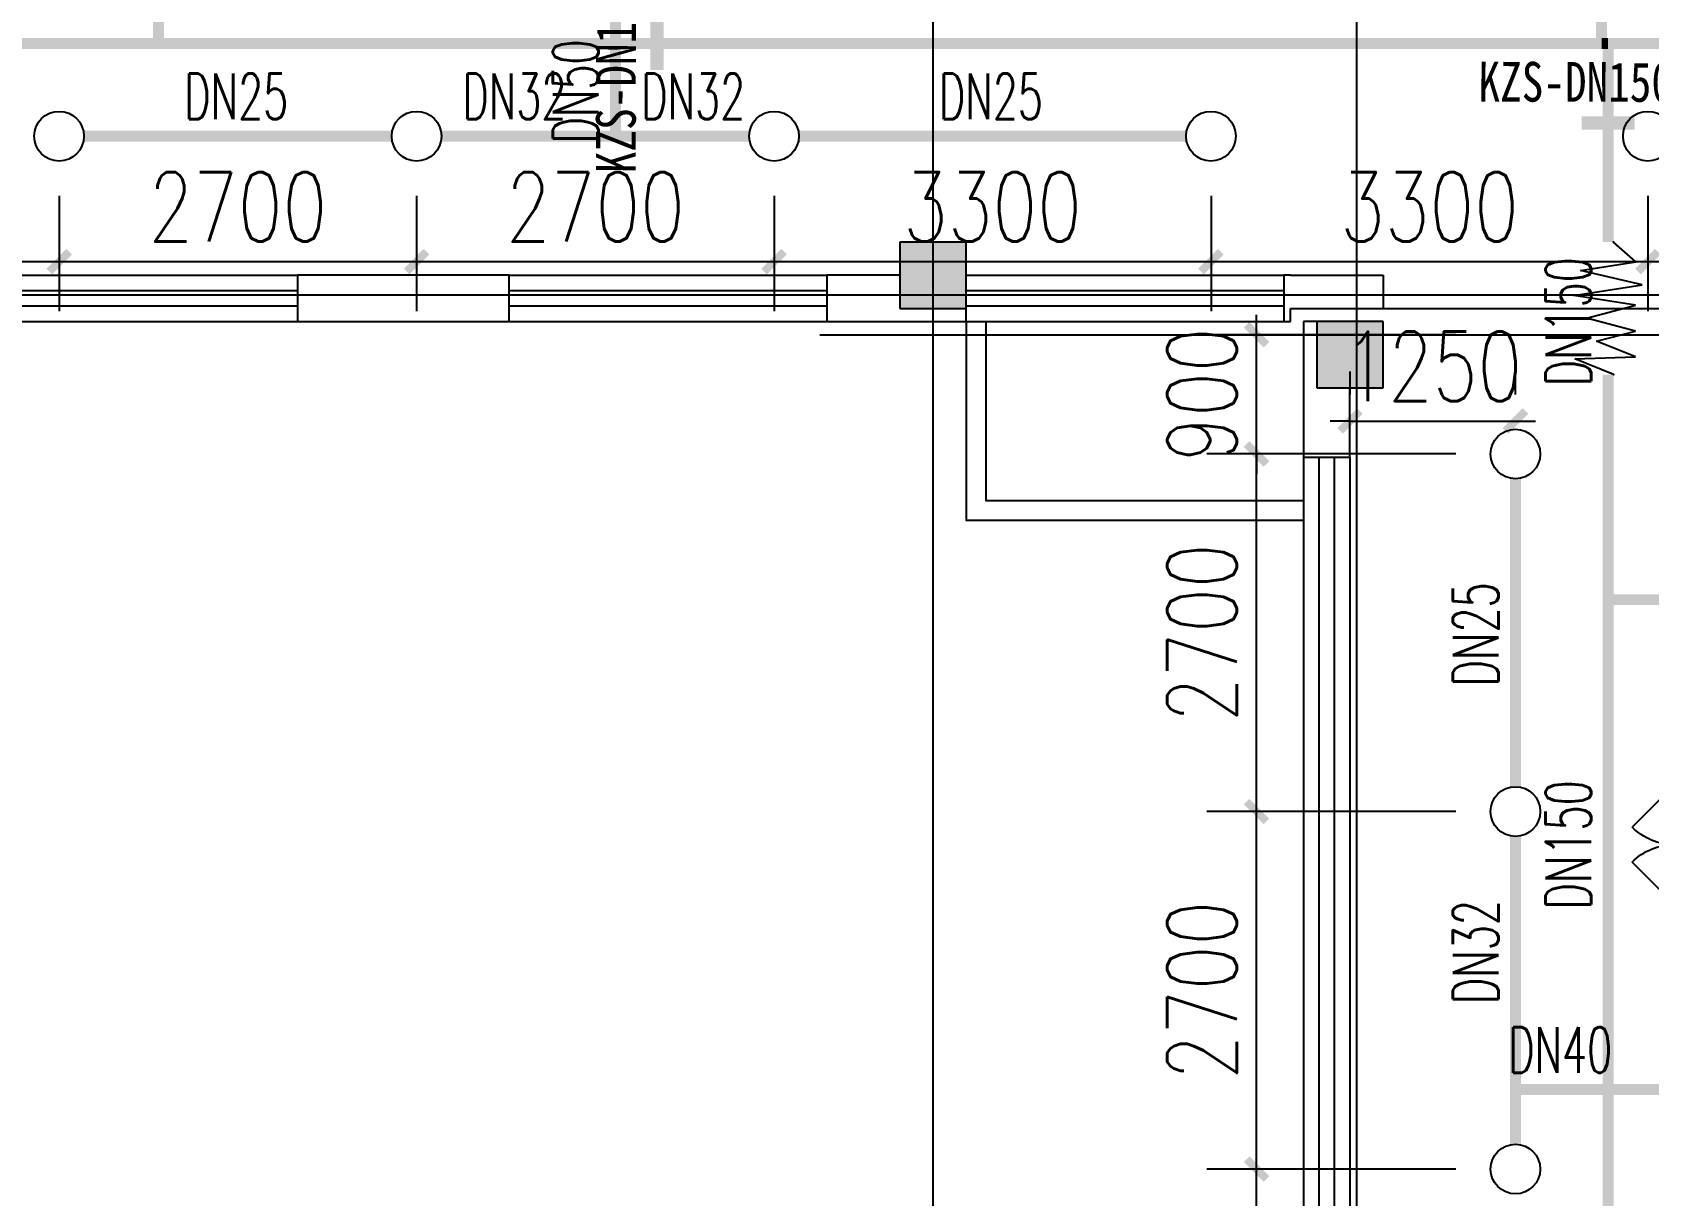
# Model space of a CAD drawing. Extents: x 0 to 2838408, y -923048 to 203859.
# Drawn here: x 2765960 to 2778169, y -347976 to -339191 of the extents above; entities that cross this region are included whole.
import ezdxf
from ezdxf.enums import TextEntityAlignment as Align

# ---------------------------------------------------------------- set-up
doc = ezdxf.new("R2010")
doc.units = 0
doc.header["$LTSCALE"] = 1000
for name, color, linetype in [('COLUMN', 9, 'Continuous'), ('DIM_喷淋', 3, 'Continuous'), ('DOOR_FIRE', 4, 'Continuous'), ('DOTE', 8, 'Continuous'), ('EQUIP_喷头', 7, 'Continuous'), ('fur', 253, 'Continuous'), ('PIPE-喷淋', 6, 'Continuous'), ('PUB_HATCH', 8, 'Continuous'), ('TEXT_喷淋', 7, 'Continuous'), ('TWT_DIM', 3, 'Continuous'), ('VALVE_喷淋', 7, 'Continuous'), ('WALL', 9, 'Continuous'), ('WINDOW', 4, 'Continuous'), ('XREF', 8, 'Continuous'), ('抗震支吊架', 2, 'Continuous')]:
    doc.layers.add(name, color=color, linetype=linetype)
doc.styles.add('_TCH_DIM_T3', font='SIMPLEX', dxfattribs={"width": 0.75, "bigfont": 'HZTXT'})
doc.styles.add('_TWT_PIPEDN', font='SIMPLEX', dxfattribs={"width": 0.8, "height": 2.3, "bigfont": 'HZTXT'})
doc.styles.add('kzcad', font='', dxfattribs={"width": 0.8})
doc.styles.get('kzcad').set_extended_font_data('SimSun')
doc.dimstyles.new('_TWT_ARCH&&150', dxfattribs={"dimtxt": 525, "dimasz": 150, "dimexe": 375, "dimexo": 450, "dimgap": 150, "dimtad": 1, "dimdec": 0, "dimzin": 0, "dimdsep": 46, "dimtxsty": '_TCH_DIM_T3', "dimblk": 'ARCHTICK', "dimcen": 0.09, "dimclrt": 7, "dimazin": 2, "dimtfac": 1, "dimtdec": 0, "dimtix": 1, "dimtmove": 2, "dimatfit": 3, "dimfxl": 1, "dimtolj": 1, "dimtzin": 0, "dimarcsym": 0})

# ---------------------------------------------------------------- blocks, each defined once
blk = doc.blocks.new('$WINLIB2D$00000001')
at = {"color": 0}
for points in [[(-0.5, 0.5), (-0.5, -0.5)], [(-0.5, 0.5), (0.5, 0.5)], [(0.5, -0.5), (0.5, 0.5)], [(0.5, 0.1667), (-0.5, 0.1667)], [(0.5, -0.1667), (-0.5, -0.1667)], [(-0.5, -0.5), (0.5, -0.5)]]:
    blk.add_lwpolyline(points, dxfattribs=at)
blk = doc.blocks.new('$DorLib2D$00000116')
at = {"color": 0}
for p, q in [((-0.5, 0), (-0.146, 0.354)), ((0.5, 0), (0.146, 0.354))]:
    blk.add_line(p, q, dxfattribs=at)
for centre, start, end in [((-0.5, 0), 0, 45), ((0.5, 0), 135, 180)]:
    blk.add_arc(centre, 0.5, start, end, dxfattribs=at)
blk = doc.blocks.new('$TCHSYS$WIN2D')
for p, q in [((-0.5, 0.5), (0.5, 0.5)), ((-0.5, 0.5), (-0.5, -0.5)), ((0.5, 0.5), (0.5, -0.5)), ((0.5, 0.1667), (-0.5, 0.1667)), ((0.5, -0.1667), (-0.5, -0.1667)), ((-0.5, -0.5), (0.5, -0.5))]:
    blk.add_line(p, q)
blk = doc.blocks.new('2F1')
at = {"layer": 'PUB_HATCH'}
for points in [[(2436466.7, -340775.2), (2436466.7, -341275.2), (2436966.7, -341275.2), (2436966.7, -340775.2)], [(2439616.7, -341375.2), (2439616.7, -341875.2), (2440116.7, -341875.2), (2440116.7, -341375.2)]]:
    blk.add_hatch(color=256, dxfattribs=at).paths.add_polyline_path(points)
for points in [[(2436966.7, -341375.2), (2436966.7, -342875.2), (2439516.7, -342875.2)], [(2437116.7, -341375.2), (2437116.7, -342725.2), (2439516.7, -342725.2)]]:
    blk.add_lwpolyline(points)
at = {"layer": 'COLUMN'}
for p, q in [((2436466.7, -340775.2), (2436466.7, -341275.2)), ((2436966.7, -340775.2), (2436466.7, -340775.2)), ((2436966.7, -341275.2), (2436966.7, -340775.2)), ((2436466.7, -341275.2), (2436966.7, -341275.2)), ((2439616.7, -341375.2), (2439616.7, -341875.2)), ((2440116.7, -341375.2), (2439616.7, -341375.2)), ((2440116.7, -341875.2), (2440116.7, -341375.2)), ((2439616.7, -341875.2), (2440116.7, -341875.2))]:
    blk.add_line(p, q, dxfattribs=at)
at = {"layer": 'DOTE'}
for p, q in [((2436716.7, -327575.2), (2436716.7, -410775.2)), ((2439916.7, -327575.2), (2439916.7, -410775.2)), ((2453916.7, -341175.2), (2343216.7, -341175.2)), ((2435862.3, -341475.2), (2453916.7, -341475.2))]:
    blk.add_line(p, q, dxfattribs=at)
at = {"layer": 'fur'}
blk.add_line((2440116.7, -341275.2), (2451516.7, -341275.2), dxfattribs=at)
at = {"layer": 'WALL'}
for p, q in [((2433516.7, -341025.2), (2431916.7, -341025.2)), ((2431916.7, -341025.2), (2431916.7, -341375.2)), ((2433516.7, -341375.2), (2433516.7, -341025.2)), ((2436466.7, -341025.2), (2435916.7, -341025.2)), ((2435916.7, -341025.2), (2435916.7, -341375.2)), ((2439416.7, -341025.2), (2439366.7, -341025.2)), ((2439366.7, -341025.2), (2439366.7, -341375.2)), ((2439416.7, -341025.2), (2440116.7, -341025.2)), ((2440116.7, -341025.2), (2440116.7, -341275.2)), ((2436966.7, -341375.2), (2436966.7, -341275.2)), ((2439416.7, -341375.2), (2439416.7, -341275.2)), ((2439416.7, -341275.2), (2440116.7, -341275.2)), ((2431916.7, -341375.2), (2433516.7, -341375.2)), ((2435916.7, -341375.2), (2436716.7, -341375.2)), ((2436716.7, -341375.2), (2436966.7, -341375.2)), ((2439366.7, -341375.2), (2439416.7, -341375.2)), ((2439516.7, -341375.2), (2439516.7, -342400.2)), ((2439616.7, -341375.2), (2439516.7, -341375.2)), ((2439866.7, -342400.2), (2439866.7, -341875.2)), ((2439516.7, -342400.2), (2439866.7, -342400.2))]:
    blk.add_line(p, q, dxfattribs=at)
at = {"layer": 'DOOR_FIRE', "xscale": 900, "yscale": -900, "zscale": 200, "rotation": 269.9999999999926}
blk.add_blockref('$DorLib2D$00000116', (2442316.7, -345325.2), dxfattribs=at)
at = {"layer": 'WINDOW', "xscale": 2400, "yscale": -350, "zscale": 2400}
for p in [(2430716.7, -341200.2), (2434716.7, -341200.2), (2438166.7, -341200.2)]:
    blk.add_blockref('$WINLIB2D$00000001', p, dxfattribs=at)
at = {"layer": 'WINDOW', "xscale": 6000, "yscale": -350, "zscale": 6000, "rotation": 269.9999999978885}
blk.add_blockref('$TCHSYS$WIN2D', (2439691.7, -345400.2), dxfattribs=at)
blk = doc.blocks.new('_ArchTick')
at = {"color": 0, "linetype": 'ByBlock', "const_width": 0.4}
blk.add_lwpolyline([(-0.5, -0.5), (0.5, 0.5)], dxfattribs=at)
blk = doc.blocks.new('*D1972')
at = {"layer": 'Defpoints', "color": 0, "linetype": 'ByBlock', "transparency": 16777216}
for p in [(2777163, -342126), (2775913, -342375), (2777163, -342375)]:
    blk.add_point(p, dxfattribs=at)
at = {"layer": 'TWT_DIM', "color": 0, "linetype": 'ByBlock', "lineweight": -2, "transparency": 16777216}
for p, q in [((2775913, -341925), (2775913, -341751)), ((2777163, -341925), (2777163, -341751)), ((2775913, -342126), (2775763, -342126)), ((2775913, -342126), (2777163, -342126)), ((2777163, -342126), (2777313, -342126))]:
    blk.add_line(p, q, dxfattribs=at)
at = {"layer": 'TWT_DIM', "color": 0, "linetype": 'ByBlock', "lineweight": -2, "transparency": 16777216, "xscale": 150, "yscale": 150, "zscale": 150}
blk.add_blockref('_ArchTick', (2775913, -342126), dxfattribs=at)
at = {"layer": 'TWT_DIM', "color": 0, "linetype": 'ByBlock', "lineweight": -2, "transparency": 16777216, "xscale": 150, "yscale": 150, "zscale": 150, "rotation": 180}
blk.add_blockref('_ArchTick', (2777163, -342126), dxfattribs=at)
at = {"layer": 'TWT_DIM', "color": 7, "linetype": 'ByBlock', "transparency": 16777216, "insert": (2776538, -341713), "char_height": 525, "attachment_point": 5, "style": '_TCH_DIM_T3'}
blk.add_mtext('\\A1;1250', dxfattribs=at)
blk = doc.blocks.new('*D1990')
at = {"layer": 'Defpoints', "color": 0, "linetype": 'ByBlock', "transparency": 16777216}
for p in [(2775207, -347775), (2777163, -347775), (2777163, -350475)]:
    blk.add_point(p, dxfattribs=at)
at = {"layer": 'DIM_喷淋', "color": 0, "linetype": 'ByBlock', "lineweight": -2, "transparency": 16777216}
for p, q in [((2776713, -347775), (2774832, -347775)), ((2775207, -350475), (2775207, -347775)), ((2776713, -350475), (2774832, -350475))]:
    blk.add_line(p, q, dxfattribs=at)
at = {"layer": 'DIM_喷淋', "color": 0, "linetype": 'ByBlock', "lineweight": -2, "transparency": 16777216, "xscale": 150, "yscale": 150, "zscale": 150}
for p, rotation in [((2775207, -347775), 90), ((2775207, -350475), 270)]:
    blk.add_blockref('_ArchTick', p, dxfattribs=dict(at, rotation=rotation))
at = {"layer": 'DIM_喷淋', "color": 7, "linetype": 'ByBlock', "transparency": 16777216, "insert": (2774795, -349125), "char_height": 525, "attachment_point": 5, "rotation": 90, "style": '_TCH_DIM_T3'}
blk.add_mtext('\\A1;2700', dxfattribs=at)
blk = doc.blocks.new('*D1991')
at = {"layer": 'Defpoints', "color": 0, "linetype": 'ByBlock', "transparency": 16777216}
for p in [(2775207, -345075), (2777163, -345075), (2777163, -347775)]:
    blk.add_point(p, dxfattribs=at)
at = {"layer": 'DIM_喷淋', "color": 0, "linetype": 'ByBlock', "lineweight": -2, "transparency": 16777216}
for p, q in [((2776713, -345075), (2774832, -345075)), ((2775207, -347775), (2775207, -345075)), ((2776713, -347775), (2774832, -347775))]:
    blk.add_line(p, q, dxfattribs=at)
at = {"layer": 'DIM_喷淋', "color": 0, "linetype": 'ByBlock', "lineweight": -2, "transparency": 16777216, "xscale": 150, "yscale": 150, "zscale": 150}
for p, rotation in [((2775207, -345075), 90), ((2775207, -347775), 270)]:
    blk.add_blockref('_ArchTick', p, dxfattribs=dict(at, rotation=rotation))
at = {"layer": 'DIM_喷淋', "color": 7, "linetype": 'ByBlock', "transparency": 16777216, "insert": (2774795, -346425), "char_height": 525, "attachment_point": 5, "rotation": 90, "style": '_TCH_DIM_T3'}
blk.add_mtext('\\A1;2700', dxfattribs=at)
blk = doc.blocks.new('*D1992')
at = {"layer": 'Defpoints', "color": 0, "linetype": 'ByBlock', "transparency": 16777216}
for p in [(2775207, -342375), (2777163, -342375), (2777163, -345075)]:
    blk.add_point(p, dxfattribs=at)
at = {"layer": 'DIM_喷淋', "color": 0, "linetype": 'ByBlock', "lineweight": -2, "transparency": 16777216}
for p, q in [((2776713, -342375), (2774832, -342375)), ((2775207, -345075), (2775207, -342375)), ((2776713, -345075), (2774832, -345075))]:
    blk.add_line(p, q, dxfattribs=at)
at = {"layer": 'DIM_喷淋', "color": 0, "linetype": 'ByBlock', "lineweight": -2, "transparency": 16777216, "xscale": 150, "yscale": 150, "zscale": 150}
for p, rotation in [((2775207, -342375), 90), ((2775207, -345075), 270)]:
    blk.add_blockref('_ArchTick', p, dxfattribs=dict(at, rotation=rotation))
at = {"layer": 'DIM_喷淋', "color": 7, "linetype": 'ByBlock', "transparency": 16777216, "insert": (2774795, -343725), "char_height": 525, "attachment_point": 5, "rotation": 90, "style": '_TCH_DIM_T3'}
blk.add_mtext('\\A1;2700', dxfattribs=at)
blk = doc.blocks.new('*D1993')
at = {"layer": 'Defpoints', "color": 0, "linetype": 'ByBlock', "transparency": 16777216}
for p in [(2775207, -341475), (2777163, -341475), (2777163, -342375)]:
    blk.add_point(p, dxfattribs=at)
at = {"layer": 'DIM_喷淋', "color": 0, "linetype": 'ByBlock', "lineweight": -2, "transparency": 16777216}
for p, q in [((2775207, -341475), (2775207, -341325)), ((2776713, -341475), (2774832, -341475)), ((2775207, -342375), (2775207, -341475)), ((2776713, -342375), (2774832, -342375)), ((2775207, -342375), (2775207, -342525))]:
    blk.add_line(p, q, dxfattribs=at)
at = {"layer": 'DIM_喷淋', "color": 0, "linetype": 'ByBlock', "lineweight": -2, "transparency": 16777216, "xscale": 150, "yscale": 150, "zscale": 150}
for p, rotation in [((2775207, -341475), 270), ((2775207, -342375), 90)]:
    blk.add_blockref('_ArchTick', p, dxfattribs=dict(at, rotation=rotation))
at = {"layer": 'DIM_喷淋', "color": 7, "linetype": 'ByBlock', "transparency": 16777216, "insert": (2774795, -341925), "char_height": 525, "attachment_point": 5, "rotation": 90, "style": '_TCH_DIM_T3'}
blk.add_mtext('\\A1;900', dxfattribs=at)
blk = doc.blocks.new('*D2006')
at = {"layer": 'Defpoints', "color": 0, "linetype": 'ByBlock', "transparency": 16777216}
for p in [(2778163, -339975), (2781363, -339975), (2781363, -340922)]:
    blk.add_point(p, dxfattribs=at)
at = {"layer": 'DIM_喷淋', "color": 0, "linetype": 'ByBlock', "lineweight": -2, "transparency": 16777216}
for p, q in [((2778163, -340425), (2778163, -341297)), ((2781363, -340425), (2781363, -341297)), ((2778163, -340922), (2781363, -340922))]:
    blk.add_line(p, q, dxfattribs=at)
at = {"layer": 'DIM_喷淋', "color": 0, "linetype": 'ByBlock', "lineweight": -2, "transparency": 16777216, "xscale": 150, "yscale": 150, "zscale": 150, "rotation": 180}
blk.add_blockref('_ArchTick', (2778163, -340922), dxfattribs=at)
at = {"layer": 'DIM_喷淋', "color": 0, "linetype": 'ByBlock', "lineweight": -2, "transparency": 16777216, "xscale": 150, "yscale": 150, "zscale": 150}
blk.add_blockref('_ArchTick', (2781363, -340922), dxfattribs=at)
at = {"layer": 'DIM_喷淋', "color": 7, "linetype": 'ByBlock', "transparency": 16777216, "insert": (2779763, -340509), "char_height": 525, "attachment_point": 5, "style": '_TCH_DIM_T3'}
blk.add_mtext('\\A1;3200', dxfattribs=at)
blk = doc.blocks.new('*D2007')
at = {"layer": 'Defpoints', "color": 0, "linetype": 'ByBlock', "transparency": 16777216}
for p in [(2774863, -339975), (2778163, -339975), (2778163, -340922)]:
    blk.add_point(p, dxfattribs=at)
at = {"layer": 'DIM_喷淋', "color": 0, "linetype": 'ByBlock', "lineweight": -2, "transparency": 16777216}
for p, q in [((2774863, -340425), (2774863, -341297)), ((2778163, -340425), (2778163, -341297)), ((2774863, -340922), (2778163, -340922))]:
    blk.add_line(p, q, dxfattribs=at)
at = {"layer": 'DIM_喷淋', "color": 0, "linetype": 'ByBlock', "lineweight": -2, "transparency": 16777216, "xscale": 150, "yscale": 150, "zscale": 150, "rotation": 180}
blk.add_blockref('_ArchTick', (2774863, -340922), dxfattribs=at)
at = {"layer": 'DIM_喷淋', "color": 0, "linetype": 'ByBlock', "lineweight": -2, "transparency": 16777216, "xscale": 150, "yscale": 150, "zscale": 150}
blk.add_blockref('_ArchTick', (2778163, -340922), dxfattribs=at)
at = {"layer": 'DIM_喷淋', "color": 7, "linetype": 'ByBlock', "transparency": 16777216, "insert": (2776513, -340509), "char_height": 525, "attachment_point": 5, "style": '_TCH_DIM_T3'}
blk.add_mtext('\\A1;3300', dxfattribs=at)
blk = doc.blocks.new('*D2008')
at = {"layer": 'Defpoints', "color": 0, "linetype": 'ByBlock', "transparency": 16777216}
for p in [(2771563, -339975), (2774863, -339975), (2774863, -340922)]:
    blk.add_point(p, dxfattribs=at)
at = {"layer": 'DIM_喷淋', "color": 0, "linetype": 'ByBlock', "lineweight": -2, "transparency": 16777216}
for p, q in [((2771563, -340425), (2771563, -341297)), ((2774863, -340425), (2774863, -341297)), ((2771563, -340922), (2774863, -340922))]:
    blk.add_line(p, q, dxfattribs=at)
at = {"layer": 'DIM_喷淋', "color": 0, "linetype": 'ByBlock', "lineweight": -2, "transparency": 16777216, "xscale": 150, "yscale": 150, "zscale": 150, "rotation": 180}
blk.add_blockref('_ArchTick', (2771563, -340922), dxfattribs=at)
at = {"layer": 'DIM_喷淋', "color": 0, "linetype": 'ByBlock', "lineweight": -2, "transparency": 16777216, "xscale": 150, "yscale": 150, "zscale": 150}
blk.add_blockref('_ArchTick', (2774863, -340922), dxfattribs=at)
at = {"layer": 'DIM_喷淋', "color": 7, "linetype": 'ByBlock', "transparency": 16777216, "insert": (2773213, -340509), "char_height": 525, "attachment_point": 5, "style": '_TCH_DIM_T3'}
blk.add_mtext('\\A1;3300', dxfattribs=at)
blk = doc.blocks.new('*D2009')
at = {"layer": 'Defpoints', "color": 0, "linetype": 'ByBlock', "transparency": 16777216}
for p in [(2768863, -339975), (2771563, -339975), (2771563, -340922)]:
    blk.add_point(p, dxfattribs=at)
at = {"layer": 'DIM_喷淋', "color": 0, "linetype": 'ByBlock', "lineweight": -2, "transparency": 16777216}
for p, q in [((2768863, -340425), (2768863, -341297)), ((2771563, -340425), (2771563, -341297)), ((2768863, -340922), (2771563, -340922))]:
    blk.add_line(p, q, dxfattribs=at)
at = {"layer": 'DIM_喷淋', "color": 0, "linetype": 'ByBlock', "lineweight": -2, "transparency": 16777216, "xscale": 150, "yscale": 150, "zscale": 150, "rotation": 180}
blk.add_blockref('_ArchTick', (2768863, -340922), dxfattribs=at)
at = {"layer": 'DIM_喷淋', "color": 0, "linetype": 'ByBlock', "lineweight": -2, "transparency": 16777216, "xscale": 150, "yscale": 150, "zscale": 150}
blk.add_blockref('_ArchTick', (2771563, -340922), dxfattribs=at)
at = {"layer": 'DIM_喷淋', "color": 7, "linetype": 'ByBlock', "transparency": 16777216, "insert": (2770213, -340509), "char_height": 525, "attachment_point": 5, "style": '_TCH_DIM_T3'}
blk.add_mtext('\\A1;2700', dxfattribs=at)
blk = doc.blocks.new('*D2010')
at = {"layer": 'Defpoints', "color": 0, "linetype": 'ByBlock', "transparency": 16777216}
for p in [(2766163, -339975), (2768863, -339975), (2768863, -340922)]:
    blk.add_point(p, dxfattribs=at)
at = {"layer": 'DIM_喷淋', "color": 0, "linetype": 'ByBlock', "lineweight": -2, "transparency": 16777216}
for p, q in [((2766163, -340425), (2766163, -341297)), ((2768863, -340425), (2768863, -341297)), ((2766163, -340922), (2768863, -340922))]:
    blk.add_line(p, q, dxfattribs=at)
at = {"layer": 'DIM_喷淋', "color": 0, "linetype": 'ByBlock', "lineweight": -2, "transparency": 16777216, "xscale": 150, "yscale": 150, "zscale": 150, "rotation": 180}
blk.add_blockref('_ArchTick', (2766163, -340922), dxfattribs=at)
at = {"layer": 'DIM_喷淋', "color": 0, "linetype": 'ByBlock', "lineweight": -2, "transparency": 16777216, "xscale": 150, "yscale": 150, "zscale": 150}
blk.add_blockref('_ArchTick', (2768863, -340922), dxfattribs=at)
at = {"layer": 'DIM_喷淋', "color": 7, "linetype": 'ByBlock', "transparency": 16777216, "insert": (2767513, -340509), "char_height": 525, "attachment_point": 5, "style": '_TCH_DIM_T3'}
blk.add_mtext('\\A1;2700', dxfattribs=at)
blk = doc.blocks.new('*D2011')
at = {"layer": 'Defpoints', "color": 0, "linetype": 'ByBlock', "transparency": 16777216}
for p in [(2763563, -339975), (2766163, -339975), (2766163, -340922)]:
    blk.add_point(p, dxfattribs=at)
at = {"layer": 'DIM_喷淋', "color": 0, "linetype": 'ByBlock', "lineweight": -2, "transparency": 16777216}
for p, q in [((2763563, -340425), (2763563, -341297)), ((2766163, -340425), (2766163, -341297)), ((2763563, -340922), (2766163, -340922))]:
    blk.add_line(p, q, dxfattribs=at)
at = {"layer": 'DIM_喷淋', "color": 0, "linetype": 'ByBlock', "lineweight": -2, "transparency": 16777216, "xscale": 150, "yscale": 150, "zscale": 150, "rotation": 180}
blk.add_blockref('_ArchTick', (2763563, -340922), dxfattribs=at)
at = {"layer": 'DIM_喷淋', "color": 0, "linetype": 'ByBlock', "lineweight": -2, "transparency": 16777216, "xscale": 150, "yscale": 150, "zscale": 150}
blk.add_blockref('_ArchTick', (2766163, -340922), dxfattribs=at)
at = {"layer": 'DIM_喷淋', "color": 7, "linetype": 'ByBlock', "transparency": 16777216, "insert": (2764863, -340509), "char_height": 525, "attachment_point": 5, "style": '_TCH_DIM_T3'}
blk.add_mtext('\\A1;2600', dxfattribs=at)
blk = doc.blocks.new('$TwtSys$00000125')
blk.add_circle((0, 0, 0), 1)
blk = doc.blocks.new('$VALVE$00000546')
for p, q in [((-371, -30.1), (-282.4, 187.1)), ((-282.4, 187.1), (-270.9, -152.6)), ((17, -152.6), (72.4, 191.4)), ((72.4, 191.4), (130.7, -191.4)), ((-127, -152.6), (-54.9, 120.6)), ((-54.9, 120.6), (17, -152.6)), ((130.7, -191.4), (210.8, 153.8)), ((210.8, 153.8), (260.6, -155.7)), ((-270.9, -152.6), (-182.7, 65.5)), ((-182.7, 65.5), (-127, -152.6)), ((260.6, -155.7), (371, -30.1))]:
    blk.add_line(p, q)
for p in [(-371, -30.1), (371, -30.1)]:
    blk.add_point(p)

msp = doc.modelspace()

# ---------------------------------------------------------------- linework, layer by layer
at = {"layer": 'PIPE-喷淋', "linetype": 'ByBlock', "ltscale": 1.5, "const_width": 82.5}
for points in [[(2770364.9, -337225.2), (2770364.9, -339275.2)], [(2766912.5, -337475.2), (2766912.5, -339275.2)], [(2777812.5, -337475.2), (2777812.5, -339275.2)], [(2762612.5, -339275.2), (2766912.5, -339275.2)], [(2766912.5, -339275.2), (2770364.9, -339275.2)], [(2770364.9, -339275.2), (2777812.5, -339275.2)], [(2770364.9, -339275.2), (2770364.9, -339975.2)], [(2777812.5, -339275.2), (2777862.5, -339275.2)], [(2777862.5, -339275.2), (2782112.5, -339275.2)], [(2777862.5, -339275.2), (2777862.5, -340774.4)], [(2766350, -339975.2), (2768675, -339975.2)], [(2769050, -339975.2), (2770364.9, -339975.2)], [(2770364.9, -339975.2), (2771375, -339975.2)], [(2774675, -339975.2), (2771750, -339975.2)], [(2777862.5, -341776), (2777862.5, -343475.2)], [(2777162.5, -344887.7), (2777162.5, -342562.7)], [(2777862.5, -343475.2), (2777862.5, -347175.2)], [(2779662.5, -343475.2), (2777862.5, -343475.2)], [(2777162.5, -347175.2), (2777162.5, -345262.7)], [(2777162.5, -347587.7), (2777162.5, -347175.2)], [(2777862.5, -347175.2), (2777162.5, -347175.2)], [(2777862.5, -347175.2), (2777862.5, -351325.2)], [(2779662.5, -347175.2), (2777862.5, -347175.2)]]:
    msp.add_lwpolyline(points, dxfattribs=at)
at = {"layer": '抗震支吊架', "color": 4, "const_width": 100}
for points in [[(2770679.2, -339475.2), (2770679.2, -339075.2)], [(2777662.5, -339875.2), (2778062.5, -339875.2)]]:
    msp.add_lwpolyline(points, dxfattribs=at)

# ---------------------------------------------------------------- block references
at = {"layer": 'EQUIP_喷头', "linetype": 'ByBlock', "xscale": 187.5, "yscale": 187.5, "zscale": 187.5}
for p in [(2766162.5, -339975.2), (2768862.5, -339975.2), (2771562.5, -339975.2), (2774862.5, -339975.2), (2778162.5, -339975.2), (2777162.5, -342375.2), (2777162.5, -345075.2), (2777162.5, -347775.2)]:
    msp.add_blockref('$TwtSys$00000125', p, dxfattribs=at)
at = {"layer": 'VALVE_喷淋', "linetype": 'ByBlock', "xscale": 1.35, "yscale": 1.35, "zscale": 1.35, "rotation": 90}
msp.add_blockref('$VALVE$00000546', (2777862.5, -341275.2), dxfattribs=at)
at = {"layer": 'XREF'}
msp.add_blockref('2F1', (336045.8, 0), dxfattribs=at)

# ---------------------------------------------------------------- texts
at = {"layer": 'TEXT_喷淋', "color": 251, "linetype": 'ByBlock', "style": '_TWT_PIPEDN', "width": 0.64}
for s, rotation, p in [('DN50', 90, (2770237.4, -340030)), ('DN25', 359.99997, (2772807.7, -339847.7)), ('DN25', 90, (2777035, -344130)), ('DN32', 90, (2777035, -346530)), ('DN40', 360, (2777107.7, -347047.7))]:
    msp.add_text(s, height=345, rotation=rotation, dxfattribs=at).set_placement(p)
for s, p in [('DN25', (2767107.7, -339847.7)), ('DN32', (2769208.9, -339847.7)), ('DN32', (2770558.9, -339847.7))]:
    msp.add_text(s, height=345, dxfattribs=at).set_placement(p)
at = {"layer": 'TEXT_喷淋', "linetype": 'ByBlock', "style": '_TWT_PIPEDN', "width": 0.64}
for p in [(2777735, -341864.1), (2777735, -345814.1)]:
    msp.add_text('DN150', height=345, rotation=90, dxfattribs=at).set_placement(p)
at = {"layer": '抗震支吊架', "color": 4, "style": 'kzcad', "width": 0.8}
for rotation, p in [(89.88539, (2770519.2, -339275.2)), (359.88539, (2777862.5, -339715.2))]:
    msp.add_text('KZS-DN150-TL', height=300, rotation=rotation, dxfattribs=at).set_placement(p, align=Align.CENTER)

# ---------------------------------------------------------------- dimensions: what is measured, and where the dimension line sits
at = {"layer": 'DIM_喷淋', "linetype": 'ByBlock'}
for p1, p2, distance, picture, middle in [((2763562.5, -339975.2), (2766162.5, -339975.2), -946.6, '*D2011', (2764862.5, -340509.3)), ((2766162.5, -339975.2), (2768862.5, -339975.2), -946.6, '*D2010', (2767512.5, -340509.3)), ((2768862.5, -339975.2), (2771562.5, -339975.2), -946.6, '*D2009', (2770212.5, -340509.3)), ((2771562.5, -339975.2), (2774862.5, -339975.2), -946.6, '*D2008', (2773212.5, -340509.3)), ((2774862.5, -339975.2), (2778162.5, -339975.2), -946.6, '*D2007', (2776512.5, -340509.3)), ((2778162.5, -339975.2), (2781362.5, -339975.2), -946.6, '*D2006', (2779762.5, -340509.3)), ((2777162.5, -342375.2), (2777162.5, -341475.2), 1955.2, '*D1993', (2774794.9, -341925.2)), ((2777162.5, -345075.2), (2777162.5, -342375.2), 1955.2, '*D1992', (2774794.9, -343725.2)), ((2777162.5, -347775.2), (2777162.5, -345075.2), 1955.2, '*D1991', (2774794.9, -346425.2)), ((2777162.5, -350475.2), (2777162.5, -347775.2), 1955.2, '*D1990', (2774794.9, -349125.2))]:
    dim = msp.add_aligned_dim(p1=p1, p2=p2, distance=distance, dimstyle='_TWT_ARCH&&150', dxfattribs=at)
    dim.commit()
    dim.dimension.update_dxf_attribs({"geometry": picture, "text_midpoint": middle})
at = {"layer": 'TWT_DIM', "linetype": 'ByBlock'}
dim = msp.add_aligned_dim(p1=(2775912.5, -342375.2), p2=(2777162.5, -342375.2), distance=249.5, dimstyle='_TWT_ARCH&&150', dxfattribs=at)
dim.commit()
dim.dimension.update_dxf_attribs({"geometry": '*D1972', "text_midpoint": (2776537.5, -341713.2)})

doc.saveas('drawing.dxf')
